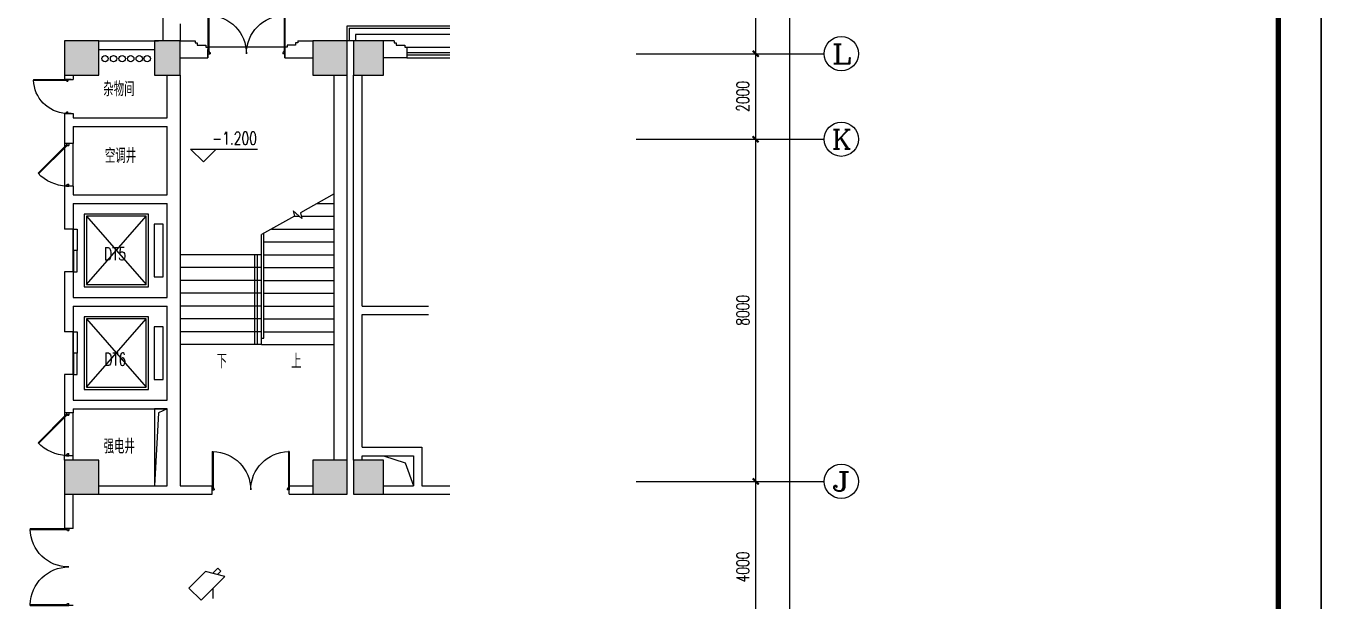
# Model space of a CAD drawing. Extents: x 190999 to 834799, y -200814 to 215286.
# Drawn here: x 720449 to 750699, y 72505 to 85954 of the extents above; entities that cross this region are included whole.
import ezdxf
from ezdxf.enums import TextEntityAlignment as Align

# ---------------------------------------------------------------- set-up
doc = ezdxf.new("R2010")
doc.units = 0
doc.header["$LTSCALE"] = 1000
doc.header["$MEASUREMENT"] = 0
for name, color, linetype in [('00-EQUIP', 3, 'Continuous'), ('00-WIRE-4', 6, 'Continuous'), ('A-墙线', 2, 'Continuous'), ('A-外包装修', 250, 'Continuous'), ('A-外窗', 145, 'Continuous'), ('A-门', 167, 'Continuous'), ('AXIS', 3, 'Continuous'), ('AXIS_TEXT', 7, 'Continuous'), ('COLUMN', 2, 'Continuous'), ('DIM_ELEV', 3, 'Continuous'), ('DIM_SYMB', 3, 'Continuous'), ('PUB_HATCH', 250, 'Continuous'), ('PUB_TEXT', 7, 'Continuous'), ('STAIR', 5, 'Continuous'), ('图框', 189, 'Continuous'), ('房间名称', 7, 'Continuous'), ('洞口线', 177, 'Continuous'), ('电井开洞', 6, 'Continuous'), ('雨水管', 3, 'Continuous')]:
    doc.layers.add(name, color=color, linetype=linetype)
doc.styles.add('_TCH_AXIS', font='COMPLEX', dxfattribs={"bigfont": 'GBCBIG'})
doc.styles.add('_TCH_DIM', font='SIMPLEX', dxfattribs={"bigfont": 'GBCBIG'})
doc.styles.add('COMPLEX', font='COMPLEX')
doc.styles.add('DIM_FONT', font='SIMPLEX', dxfattribs={"width": 0.7, "bigfont": 'GBCBIG'})
doc.styles.get("Standard").update_dxf_attribs({"font": 'simhei.ttf'})
doc.dimstyles.new('DIMN', dxfattribs={"dimtxt": 300, "dimasz": 100, "dimexe": 250, "dimexo": 300, "dimgap": 150, "dimtad": 1, "dimdec": 0, "dimzin": 0, "dimdsep": 46, "dimtxsty": 'DIM_FONT', "dimblk": 'ARCHTICK', "dimcen": 0.09, "dimclrt": 7, "dimazin": 2, "dimtfac": 1, "dimtdec": 0, "dimtix": 1, "dimtmove": 2, "dimatfit": 3, "dimfxl": 0, "dimtolj": 1, "dimtzin": 0, "dimarcsym": 0})

# ---------------------------------------------------------------- blocks, each defined once
blk = doc.blocks.new('TJAD_TK_A0')
at = {"layer": '图框'}
for p, q in [((2162, 399.3), (973, 399.3)), ((973, -441.7), (2162, -441.7))]:
    blk.add_line(p, q, dxfattribs=at)
at = {"layer": '图框', "const_width": 1.2}
blk.add_lwpolyline([(2152, -431.7), (2152, 389.3), (998, 389.3), (998, -431.7)], close=True, dxfattribs=at)
blk = doc.blocks.new('m1800')
at = {"layer": 'A-墙线'}
for p, q in [((-900, -100), (-900, 100)), ((900, -100), (900, 100))]:
    blk.add_line(p, q, dxfattribs=at)
at = {"layer": 'A-门'}
for p, q in [((-900, 900), (-900, 0)), ((-900, 900), (-880, 900)), ((-880, 900), (-880, 50)), ((880, 900), (880, 50)), ((900, 900), (880, 900)), ((900, 900), (900, 0)), ((-900, 50), (-870, 50)), ((-900, 0), (-850, 0)), ((-870, 50), (-870, 30)), ((-870, 30), (-850, 30)), ((-850, 30), (-850, 0)), ((850, 30), (850, 0)), ((870, 30), (850, 30)), ((900, 0), (850, 0)), ((870, 50), (870, 30)), ((900, 50), (870, 50))]:
    blk.add_line(p, q, dxfattribs=at)
for centre, start, end in [((-900, 0), 0, 88.7267), ((900, 0), 91.2733, 180)]:
    blk.add_arc(centre, 900, start, end, dxfattribs=at)
blk = doc.blocks.new('bfm01')
at = {"layer": 'A-墙线'}
for p, q in [((-200, 0), (0, 0)), ((-200, -1000), (0, -1000))]:
    blk.add_line(p, q, dxfattribs=at)
at = {"layer": 'A-门'}
for p, q in [((-200, -1000), (-200, 0)), ((-100, 0), (-100, -50)), ((-70, -50), (-100, -50)), ((-50, -30), (-70, -30)), ((-70, -30), (-70, -50)), ((-64, -44), (-50, -30)), ((-64, -44), (603, -711)), ((-50, 0), (-50, -30)), ((-50, -30), (617, -697)), ((0, 0), (0, -1000)), ((-70, -950), (-100, -950)), ((-100, -1000), (-100, -950)), ((-50, -1000), (-100, -1000)), ((-70, -970), (-70, -950)), ((-50, -970), (-70, -970)), ((-50, -1000), (-50, -970))]:
    blk.add_line(p, q, dxfattribs=at)
blk.add_arc((-100, 0), 1000, 272.866, 315.8103, dxfattribs=at)
blk = doc.blocks.new('m1000')
at = {"layer": 'A-墙线'}
for p, q in [((0, 0), (0, 200)), ((1000, 0), (1000, 200))]:
    blk.add_line(p, q, dxfattribs=at)
at = {"layer": 'A-门'}
for p, q in [((0, 1100), (0, 100)), ((0, 1100), (20, 1100)), ((20, 1100), (20, 150)), ((0, 150), (30, 150)), ((0, 100), (50, 100)), ((30, 150), (30, 130)), ((30, 130), (50, 130)), ((50, 130), (50, 100)), ((950, 130), (950, 100)), ((970, 130), (950, 130)), ((1000, 100), (950, 100)), ((970, 150), (970, 130)), ((1000, 150), (970, 150)), ((1000, 150), (1000, 100))]:
    blk.add_line(p, q, dxfattribs=at)
blk.add_arc((0, 100), 1000, 2.866, 88.854, dxfattribs=at)
blk = doc.blocks.new('_ArchTick')
at = {"const_width": 0.5}
blk.add_lwpolyline([(-0.7, -0.7), (0.7, 0.7)], dxfattribs=at)
blk = doc.blocks.new('*D357')
at = {"layer": 'AXIS', "color": 0, "lineweight": -2}
for p, q in [((736699, 75304), (737743, 75304)), ((737493, 71304), (737493, 75304)), ((736699, 71304), (737743, 71304))]:
    blk.add_line(p, q, dxfattribs=at)
at = {"layer": 'Defpoints', "color": 0}
for p in [(736399, 75304), (737493, 75304), (736399, 71304)]:
    blk.add_point(p, dxfattribs=at)
at = {"layer": 'AXIS', "color": 0, "lineweight": -2, "xscale": 100, "yscale": 100, "zscale": 100}
for p, rotation in [((737493, 75304), 90), ((737493, 71304), 270)]:
    blk.add_blockref('_ArchTick', p, dxfattribs=dict(at, rotation=rotation))
at = {"layer": 'AXIS', "color": 7, "insert": (737193, 73304), "char_height": 300, "attachment_point": 5, "rotation": 90, "style": 'DIM_FONT'}
blk.add_mtext('\\A1;4000', dxfattribs=at)
blk = doc.blocks.new('*D358')
at = {"layer": 'AXIS', "color": 0, "lineweight": -2}
for p, q in [((736699, 83304), (737743, 83304)), ((737493, 75304), (737493, 83304)), ((736699, 75304), (737743, 75304))]:
    blk.add_line(p, q, dxfattribs=at)
at = {"layer": 'Defpoints', "color": 0}
for p in [(736399, 83304), (737493, 83304), (736399, 75304)]:
    blk.add_point(p, dxfattribs=at)
at = {"layer": 'AXIS', "color": 0, "lineweight": -2, "xscale": 100, "yscale": 100, "zscale": 100}
for p, rotation in [((737493, 83304), 90), ((737493, 75304), 270)]:
    blk.add_blockref('_ArchTick', p, dxfattribs=dict(at, rotation=rotation))
at = {"layer": 'AXIS', "color": 7, "insert": (737193, 79304), "char_height": 300, "attachment_point": 5, "rotation": 90, "style": 'DIM_FONT'}
blk.add_mtext('\\A1;8000', dxfattribs=at)
blk = doc.blocks.new('*D359')
at = {"layer": 'AXIS', "color": 0, "lineweight": -2}
for p, q in [((736699, 85304), (737743, 85304)), ((737493, 83304), (737493, 85304)), ((736699, 83304), (737743, 83304))]:
    blk.add_line(p, q, dxfattribs=at)
at = {"layer": 'Defpoints', "color": 0}
for p in [(736399, 85304), (737493, 85304), (736399, 83304)]:
    blk.add_point(p, dxfattribs=at)
at = {"layer": 'AXIS', "color": 0, "lineweight": -2, "xscale": 100, "yscale": 100, "zscale": 100}
for p, rotation in [((737493, 85304), 90), ((737493, 83304), 270)]:
    blk.add_blockref('_ArchTick', p, dxfattribs=dict(at, rotation=rotation))
at = {"layer": 'AXIS', "color": 7, "insert": (737193, 84304), "char_height": 300, "attachment_point": 5, "rotation": 90, "style": 'DIM_FONT'}
blk.add_mtext('\\A1;2000', dxfattribs=at)
blk = doc.blocks.new('*D360')
at = {"layer": 'AXIS', "color": 0, "lineweight": -2}
for p, q in [((736699, 89304), (737743, 89304)), ((737493, 85304), (737493, 89304)), ((736699, 85304), (737743, 85304))]:
    blk.add_line(p, q, dxfattribs=at)
at = {"layer": 'Defpoints', "color": 0}
for p in [(736399, 89304), (737493, 89304), (736399, 85304)]:
    blk.add_point(p, dxfattribs=at)
at = {"layer": 'AXIS', "color": 0, "lineweight": -2, "xscale": 100, "yscale": 100, "zscale": 100}
for p, rotation in [((737493, 89304), 90), ((737493, 85304), 270)]:
    blk.add_blockref('_ArchTick', p, dxfattribs=dict(at, rotation=rotation))
at = {"layer": 'AXIS', "color": 7, "insert": (737193, 87304), "char_height": 300, "attachment_point": 5, "rotation": 90, "style": 'DIM_FONT'}
blk.add_mtext('\\A1;4000', dxfattribs=at)
blk = doc.blocks.new('*D377')
at = {"layer": 'AXIS', "color": 0, "lineweight": -2}
for p, q in [((736699, 145304), (738543, 145304)), ((738293, 57304), (738293, 145304)), ((736699, 57304), (738543, 57304))]:
    blk.add_line(p, q, dxfattribs=at)
at = {"layer": 'Defpoints', "color": 0}
for p in [(736399, 145304), (738293, 145304), (736399, 57304)]:
    blk.add_point(p, dxfattribs=at)
at = {"layer": 'AXIS', "color": 0, "lineweight": -2, "xscale": 100, "yscale": 100, "zscale": 100}
for p, rotation in [((738293, 145304), 90), ((738293, 57304), 270)]:
    blk.add_blockref('_ArchTick', p, dxfattribs=dict(at, rotation=rotation))
at = {"layer": 'AXIS', "color": 7, "insert": (737993, 101304), "char_height": 300, "attachment_point": 5, "rotation": 90, "style": 'DIM_FONT'}
blk.add_mtext('\\A1;88000', dxfattribs=at)
blk = doc.blocks.new('_AXISO')
blk.add_circle((0, 0), 0.5)
at = {"layer": 'AXIS_TEXT', "style": 'COMPLEX', "width": 1.041667}
blk.add_attdef('A', text='', height=0.56, dxfattribs=at).set_placement((-0.25, -0.28), (0.25, -0.28), align=Align.FIT)
blk = doc.blocks.new('_LINKPT1')
at = {"color": 0}
blk.add_line((0, 0), (0, 0), dxfattribs=at)
blk = doc.blocks.new('_I71UQN')
for p, q in [((-0.837, 0.1), (-0.609, 0.1)), ((-0.837, -0.1), (-0.837, 0.1)), ((-0.78, 0.4), (-0.323, -0.4)), ((0.78, 0.4), (-0.78, 0.4)), ((0.78, 0.4), (0.78, -0.4)), ((-0.837, -0.1), (-0.494, -0.1)), ((0.78, -0.4), (-0.323, -0.4))]:
    blk.add_line(p, q)
at = {"xscale": 0.002, "yscale": 0.002, "zscale": 0.002}
for p in [(0, 0.4), (0.78, 0), (0, -0.4)]:
    blk.add_blockref('_LINKPT1', p, dxfattribs=at)
at = {"flags": 9}
blk.add_attdef('A', (0, 0), '', height=0.00002, dxfattribs=at)

msp = doc.modelspace()

# ---------------------------------------------------------------- hatches: boundary and pattern name
at = {"layer": 'PUB_HATCH'}
for points in [[(721348.5, 85603.7), (721348.5, 84803.7), (722148.5, 84803.7), (722148.5, 85603.7)], [(723448.5, 85603.7), (723448.5, 84803.7), (724048.5, 84803.7), (724048.5, 85603.7)], [(727148.5, 85603.7), (727148.5, 84803.7), (727948.5, 84803.7), (727948.5, 85603.7)], [(728098.5, 85603.7), (728098.5, 84803.7), (728798.5, 84803.7), (728798.5, 85603.7)], [(721348.5, 75803.7), (721348.5, 75003.7), (722148.5, 75003.7), (722148.5, 75803.7)], [(727148.5, 75803.7), (727148.5, 75003.7), (727948.5, 75003.7), (727948.5, 75803.7)], [(728098.5, 75803.7), (728098.5, 75003.7), (728798.5, 75003.7), (728798.5, 75803.7)]]:
    msp.add_hatch(color=256, dxfattribs=at).paths.add_polyline_path(points)

# ---------------------------------------------------------------- linework, layer by layer
at = {"layer": '00-WIRE-4'}
msp.add_line((724815.1, 72803.7), (724815.1, 72565.6), dxfattribs=at)
at = {"layer": 'A-墙线'}
for p, q in [((723648.5, 86303.7), (723648.5, 85603.7)), ((724048.5, 86003.7), (724048.5, 85603.7)), ((722148.5, 85603.7), (723548.5, 85603.7)), ((722148.5, 85403.7), (723448.5, 85403.7)), ((724048.5, 85603.7), (724398.5, 85603.7)), ((724398.5, 85603.7), (724398.5, 85553.7)), ((724398.5, 85553.7), (724448.5, 85553.7)), ((724448.5, 85553.7), (724448.5, 85503.7)), ((724448.5, 85503.7), (724648.5, 85503.7)), ((724648.5, 85503.7), (724648.5, 85453.7)), ((724648.5, 85453.7), (724698.5, 85453.7)), ((724698.5, 85453.7), (724698.5, 85203.7)), ((726548.5, 85453.7), (726498.5, 85453.7)), ((726498.5, 85453.7), (726498.5, 85203.7)), ((726748.5, 85503.7), (726548.5, 85503.7)), ((726548.5, 85503.7), (726548.5, 85453.7)), ((726748.5, 85553.7), (726748.5, 85503.7)), ((726798.5, 85553.7), (726748.5, 85553.7)), ((726798.5, 85603.7), (726798.5, 85553.7)), ((726798.5, 85603.7), (727148.5, 85603.7)), ((729048.5, 85603.7), (728798.5, 85603.7)), ((729048.5, 85603.7), (729048.5, 85553.7)), ((729048.5, 85553.7), (729098.5, 85553.7)), ((729098.5, 85553.7), (729098.5, 85503.7)), ((729098.5, 85503.7), (729298.5, 85503.7)), ((729298.5, 85503.7), (729298.5, 85453.7)), ((729298.5, 85453.7), (729348.5, 85453.7)), ((729348.5, 85453.7), (729348.5, 85203.7)), ((724048.5, 85203.7), (724698.5, 85203.7)), ((726498.5, 85203.7), (727148.5, 85203.7)), ((729348.5, 85203.7), (728798.5, 85203.7)), ((721348.5, 84803.7), (721348.5, 84703.7)), ((721348.5, 84703.7), (721548.5, 84703.7)), ((721548.5, 84803.7), (721548.5, 84703.7)), ((723748.5, 83803.7), (723748.5, 84803.7)), ((724048.5, 84803.7), (724048.5, 75203.7)), ((727648.5, 75803.7), (727648.5, 84803.7)), ((727948.5, 75803.7), (727948.5, 84803.7)), ((728098.5, 75803.7), (728098.5, 84803.7)), ((728298.5, 79403.7), (728298.5, 84803.7)), ((721348.5, 83903.7), (721348.5, 83203.7)), ((721348.5, 83903.7), (721548.5, 83903.7)), ((721548.5, 83903.7), (721548.5, 83803.7)), ((721548.5, 83803.7), (723748.5, 83803.7)), ((721548.5, 83603.7), (721548.5, 83203.7)), ((721548.5, 83603.7), (723748.5, 83603.7)), ((723748.5, 82003.7), (723748.5, 83603.7)), ((721348.5, 82203.7), (721348.5, 81203.7)), ((721548.5, 82203.7), (721548.5, 82003.7)), ((721548.5, 82003.7), (723748.5, 82003.7)), ((721548.5, 81803.7), (721548.5, 81203.7)), ((721548.5, 81803.7), (723748.5, 81803.7)), ((723748.5, 79603.7), (723748.5, 81803.7)), ((721548.5, 81203.7), (721348.5, 81203.7)), ((721348.5, 80203.7), (721348.5, 78803.7)), ((721548.5, 80203.7), (721348.5, 80203.7)), ((721548.5, 80203.7), (721548.5, 79603.7)), ((721548.5, 79603.7), (723748.5, 79603.7)), ((721548.5, 79403.7), (721548.5, 78803.7)), ((721548.5, 79403.7), (723748.5, 79403.7)), ((723748.5, 77203.7), (723748.5, 79403.7)), ((728298.5, 79403.7), (729848.5, 79403.7)), ((728298.5, 79203.7), (729848.5, 79203.7)), ((728298.5, 76103.7), (728298.5, 79203.7)), ((721548.5, 78803.7), (721348.5, 78803.7)), ((721348.5, 77803.7), (721348.5, 76903.7)), ((721548.5, 77803.7), (721348.5, 77803.7)), ((721548.5, 77803.7), (721548.5, 77203.7)), ((721548.5, 77203.7), (723748.5, 77203.7)), ((721548.5, 77003.7), (721548.5, 76903.7)), ((721548.5, 77003.7), (723748.5, 77003.7)), ((723748.5, 75203.7), (723748.5, 77003.7)), ((721348.5, 75803.7), (721348.5, 75903.7)), ((721548.5, 75803.7), (721548.5, 75903.7)), ((728298.5, 75803.7), (728298.5, 75903.7)), ((722148.5, 75203.7), (723748.5, 75203.7)), ((724048.5, 75203.7), (724798.5, 75203.7)), ((726598.5, 75203.7), (727148.5, 75203.7)), ((728798.5, 75203.7), (729498.5, 75203.7)), ((729698.5, 75203.7), (730348.5, 75203.7)), ((721348.5, 75003.7), (721348.5, 74203.7)), ((721548.5, 74203.7), (721548.5, 75003.7)), ((722148.5, 75003.7), (724798.5, 75003.7)), ((726598.5, 75003.7), (727148.5, 75003.7)), ((728798.5, 75003.7), (730348.5, 75003.7))]:
    msp.add_line(p, q, dxfattribs=at)
for points in [[(728298.5, 76103.7), (729698.5, 76103.7), (729698.5, 75203.7)], [(728298.5, 75903.7), (729498.5, 75903.7), (729498.5, 75203.7)]]:
    msp.add_lwpolyline(points, dxfattribs=at)
at = {"layer": 'A-外包装修'}
for p, q in [((727948.5, 85953.7), (730348.5, 85953.7)), ((727948.5, 85603.7), (727948.5, 85953.7)), ((727998.5, 85903.7), (730348.5, 85903.7)), ((727998.5, 85903.7), (727998.5, 85603.7)), ((730348.5, 85753.7), (728148.5, 85753.7)), ((728148.5, 85753.7), (728148.5, 85603.7)), ((728098.5, 85603.7), (727948.5, 85603.7))]:
    msp.add_line(p, q, dxfattribs=at)
at = {"layer": 'A-外窗'}
for p, q in [((729348.5, 85453.7), (730348.5, 85453.7)), ((729348.5, 85333.7), (730348.5, 85333.7)), ((729348.5, 85273.7), (730348.5, 85273.7)), ((729348.5, 85203.7), (730348.5, 85203.7))]:
    msp.add_line(p, q, dxfattribs=at)
at = {"layer": 'A-门'}
for p, q in [((726498.5, 85453.7), (724698.5, 85453.7)), ((721548.5, 80203.7), (721548.5, 81203.7)), ((721548.5, 77803.7), (721548.5, 78803.7))]:
    msp.add_line(p, q, dxfattribs=at)
for points in [[(721563.5, 81203.7), (721643.4, 81203.7), (721643.4, 80703.7), (721563.5, 80703.7)], [(721563.5, 80203.7), (721643.4, 80203.7), (721643.4, 80703.7), (721563.5, 80703.7)], [(721563.5, 78803.7), (721643.4, 78803.7), (721643.4, 78303.7), (721563.5, 78303.7)], [(721563.5, 77803.7), (721643.4, 77803.7), (721643.4, 78303.7), (721563.5, 78303.7)]]:
    msp.add_lwpolyline(points, close=True, dxfattribs=at)
at = {"layer": 'AXIS'}
for p, q in [((734698.5, 85303.7), (739093, 85303.7)), ((734698.5, 83303.7), (739093, 83303.7)), ((734698.5, 75303.7), (739093, 75303.7))]:
    msp.add_line(p, q, dxfattribs=at)
at = {"layer": 'COLUMN'}
for p, q in [((721348.5, 85603.7), (721348.5, 84803.7)), ((722148.5, 85603.7), (721348.5, 85603.7)), ((722148.5, 84803.7), (722148.5, 85603.7)), ((723448.5, 85603.7), (723448.5, 84803.7)), ((724048.5, 85603.7), (723448.5, 85603.7)), ((724048.5, 84803.7), (724048.5, 85603.7)), ((727148.5, 85603.7), (727148.5, 84803.7)), ((727948.5, 85603.7), (727148.5, 85603.7)), ((727948.5, 84803.7), (727948.5, 85603.7)), ((728098.5, 85603.7), (728098.5, 84803.7)), ((728798.5, 85603.7), (728098.5, 85603.7)), ((728798.5, 84803.7), (728798.5, 85603.7)), ((721348.5, 84803.7), (722148.5, 84803.7)), ((723448.5, 84803.7), (724048.5, 84803.7)), ((727148.5, 84803.7), (727948.5, 84803.7)), ((728098.5, 84803.7), (728798.5, 84803.7)), ((721348.5, 75803.7), (721348.5, 75003.7)), ((722148.5, 75803.7), (721348.5, 75803.7)), ((722148.5, 75003.7), (722148.5, 75803.7)), ((727148.5, 75803.7), (727148.5, 75003.7)), ((727948.5, 75803.7), (727148.5, 75803.7)), ((727948.5, 75003.7), (727948.5, 75803.7)), ((728098.5, 75803.7), (728098.5, 75003.7)), ((728798.5, 75803.7), (728098.5, 75803.7)), ((728798.5, 75003.7), (728798.5, 75803.7)), ((721348.5, 75003.7), (722148.5, 75003.7)), ((727148.5, 75003.7), (727948.5, 75003.7)), ((728098.5, 75003.7), (728798.5, 75003.7))]:
    msp.add_line(p, q, dxfattribs=at)
at = {"layer": 'DIM_ELEV'}
for p, q in [((724594.1, 82771.8), (724294.1, 83071.8)), ((724294.1, 83071.8), (725859.1, 83071.8)), ((724594.1, 82771.8), (724894.1, 83071.8))]:
    msp.add_line(p, q, dxfattribs=at)
at = {"layer": 'DIM_SYMB'}
for points in [[(726748.5, 78503.7, 0, 0, 0), (726748.5, 80903.7, 80, 0, 0), (726748.5, 81203.7, 0, 0, 0)], [(724998.5, 78503.7, 0, 0, 0), (724998.5, 80303.7, 80, 0, 0), (724998.5, 80603.7, 0, 0, 0)]]:
    msp.add_lwpolyline(points, format="xyseb", dxfattribs=at)
at = {"layer": 'STAIR'}
for p, q in [((727648.5, 82024.8), (726859.5, 81582.9)), ((727648.5, 78503.7), (727648.5, 82024.8)), ((727253.8, 81803.7), (727648.5, 81803.7)), ((721860, 79903.7), (723260, 81503.7)), ((721860, 81503.7), (723260, 79903.7)), ((726720.2, 81504.9), (725948.5, 81072.8)), ((726892.7, 81452.1), (726689, 81627.6)), ((726689, 81627.6), (726720.2, 81504.9)), ((726718, 81503.7), (726832.8, 81503.7)), ((726859.5, 81582.9), (726892.7, 81452.1)), ((726879.6, 81503.7), (727648.5, 81503.7)), ((725948.5, 78653.7), (725948.5, 81072.8)), ((725948.5, 78653.7), (725948.5, 81072.8)), ((726008.5, 78653.7), (726008.5, 81106.4)), ((726182.3, 81203.7), (727648.5, 81203.7)), ((726008.5, 80903.7), (727648.5, 80903.7)), ((725948.5, 80603.7), (724048.5, 80603.7)), ((725788.5, 80603.7), (725788.5, 78503.7)), ((725848.5, 80603.7), (725848.5, 78503.7)), ((726008.5, 80603.7), (727648.5, 80603.7)), ((725948.5, 80303.7), (724048.5, 80303.7)), ((726008.5, 80303.7), (727648.5, 80303.7)), ((725948.5, 80003.7), (724048.5, 80003.7)), ((726008.5, 80003.7), (727648.5, 80003.7)), ((725948.5, 79703.7), (724048.5, 79703.7)), ((726008.5, 79703.7), (727648.5, 79703.7)), ((725948.5, 79403.7), (724048.5, 79403.7)), ((726008.5, 79403.7), (727648.5, 79403.7)), ((721860, 77503.7), (723260, 79103.7)), ((721860, 79103.7), (723260, 77503.7)), ((725948.5, 79103.7), (724048.5, 79103.7)), ((726008.5, 79103.7), (727648.5, 79103.7)), ((725948.5, 78803.7), (724048.5, 78803.7)), ((725948.5, 78503.7), (725948.5, 78653.7)), ((725948.5, 78653.7), (726008.5, 78653.7)), ((726008.5, 78803.7), (727648.5, 78803.7)), ((725948.5, 78503.7), (724048.5, 78503.7)), ((725948.5, 78503.7), (727648.5, 78503.7))]:
    msp.add_line(p, q, dxfattribs=at)
for points in [[(721810, 81553.7), (721810, 79853.7), (723310, 79853.7), (723310, 81553.7)], [(721860, 81503.7), (721860, 79903.7), (723260, 79903.7), (723260, 81503.7)], [(723445.1, 81321.6), (723445.1, 80085.8), (723655.1, 80085.8), (723655.1, 81321.6)], [(721810, 79153.7), (721810, 77453.7), (723310, 77453.7), (723310, 79153.7)], [(721860, 79103.7), (721860, 77503.7), (723260, 77503.7), (723260, 79103.7)], [(723445.1, 78921.6), (723445.1, 77685.8), (723655.1, 77685.8), (723655.1, 78921.6)]]:
    msp.add_lwpolyline(points, close=True, dxfattribs=at)
at = {"layer": '洞口线'}
msp.add_lwpolyline([(728798.5, 75903.7), (729302.6, 75739.5), (729498.5, 75203.7)], dxfattribs=at)
at = {"layer": '电井开洞', "color": 4}
msp.add_lwpolyline([(723748.5, 77003.7), (723448.5, 77003.7), (723448.5, 75203.7), (723748.5, 75203.7)], close=True, dxfattribs=at)
at = {"layer": '电井开洞'}
msp.add_lwpolyline([(723748.5, 77003.7), (723543.2, 76905.1), (723448.5, 75203.7)], dxfattribs=at)
at = {"layer": '雨水管'}
for centre in [(722296.5, 85187.2), (722496.5, 85187.2), (722696.5, 85187.2), (722896.5, 85187.2), (723096.5, 85187.2), (723282, 85187.2)]:
    msp.add_circle(centre, 75, dxfattribs=at)

# ---------------------------------------------------------------- block references
at = {"layer": '00-EQUIP', "xscale": 499.9999999999999, "yscale": 500, "zscale": 500, "rotation": 225.0000000000001}
msp.add_blockref('_I71UQN', (724673.7, 72945.1), dxfattribs=at)
at = {"layer": 'A-门', "xscale": -1}
for name, p in [('m1800', (725598.5, 85303.7)), ('bfm01', (721348.5, 83203.7)), ('bfm01', (721348.5, 76903.7)), ('m1800', (725698.5, 75103.7))]:
    msp.add_blockref(name, p, dxfattribs=at)
at = {"layer": 'A-门', "xscale": -0.7999999999992724, "yscale": 0.7999999999992724, "zscale": 0.8, "rotation": 90}
msp.add_blockref('m1000', (721508.5, 84703.7), dxfattribs=at)
at = {"layer": 'A-门', "xscale": -1, "rotation": 90}
msp.add_blockref('m1800', (721448.5, 73303.7), dxfattribs=at)
at = {"layer": 'AXIS'}
ref = msp.add_blockref('_AXISO', (739493, 85303.7), dxfattribs=dict(at, xscale=800, yscale=800, zscale=800))
ref.add_attrib('A', 'L', dxfattribs={"layer": 'AXIS_TEXT', "height": 452.5, "style": '_TCH_AXIS', "width": 1.4}).set_placement((739266.7, 85077.4), (739719.3, 85077.4), align=Align.FIT)
ref = msp.add_blockref('_AXISO', (739493, 83303.7), dxfattribs=dict(at, xscale=800, yscale=800, zscale=800))
ref.add_attrib('A', 'K', dxfattribs={"layer": 'AXIS_TEXT', "height": 452.5, "style": '_TCH_AXIS', "width": 1.105263}).set_placement((739266.7, 83077.4), (739719.3, 83077.4), align=Align.FIT)
ref = msp.add_blockref('_AXISO', (739493, 75303.7), dxfattribs=dict(at, xscale=800, yscale=800, zscale=800))
ref.add_attrib('A', 'J', dxfattribs={"layer": 'AXIS_TEXT', "height": 452.5, "style": '_TCH_AXIS', "width": 1.909091}).set_placement((739266.7, 75077.4), (739719.3, 75077.4), align=Align.FIT)
at = {"layer": '图框', "xscale": 100, "yscale": 100, "zscale": 100, "rotation": 270}
for p in [(710768.8, 253186.5), (794868.8, 253186.5)]:
    msp.add_blockref('TJAD_TK_A0', p, dxfattribs=at)

# ---------------------------------------------------------------- texts
at = {"layer": 'PUB_TEXT', "style": '_TCH_DIM', "width": 0.705882}
msp.add_text('-1.200', height=297.5, dxfattribs=at).set_placement((724799.1, 83176.7))
at = {"layer": 'PUB_TEXT', "style": '_TCH_DIM'}
for s, p in [('下', (724903.6, 77943.7)), ('上', (726644.3, 77943.7))]:
    msp.add_text(s, height=337.6, dxfattribs=at).set_placement(p)
at = {"layer": '房间名称', "style": '_TCH_DIM'}
for s, p in [('杂物间', (722255.6, 84308.5)), ('空调井', (722293.3, 82749.3)), ('强电井', (722264.2, 75955.6))]:
    msp.add_text(s, height=337.59, dxfattribs=at).set_placement(p)
at = {"layer": '房间名称', "style": '_TCH_DIM', "width": 0.705882}
for s, p in [('DT5', (722273.2, 80473.3)), ('DT6', (722278.2, 78010.1))]:
    msp.add_text(s, height=297.5, dxfattribs=at).set_placement(p)

# ---------------------------------------------------------------- dimensions: what is measured, and where the dimension line sits
at = {"layer": 'AXIS'}
for p1, p2, distance, picture, middle in [((736398.5, 57303.7), (736398.5, 145303.7), -1894.4, '*D377', (737993, 101303.7)), ((736398.5, 85303.7), (736398.5, 89303.7), -1094.4, '*D360', (737193, 87303.7)), ((736398.5, 83303.7), (736398.5, 85303.7), -1094.4, '*D359', (737193, 84303.7)), ((736398.5, 75303.7), (736398.5, 83303.7), -1094.4, '*D358', (737193, 79303.7)), ((736398.5, 71303.7), (736398.5, 75303.7), -1094.4, '*D357', (737193, 73303.7))]:
    dim = msp.add_aligned_dim(p1=p1, p2=p2, distance=distance, dimstyle='DIMN', dxfattribs=at)
    dim.commit()
    dim.dimension.update_dxf_attribs({"geometry": picture, "text_midpoint": middle})

doc.saveas('drawing.dxf')
